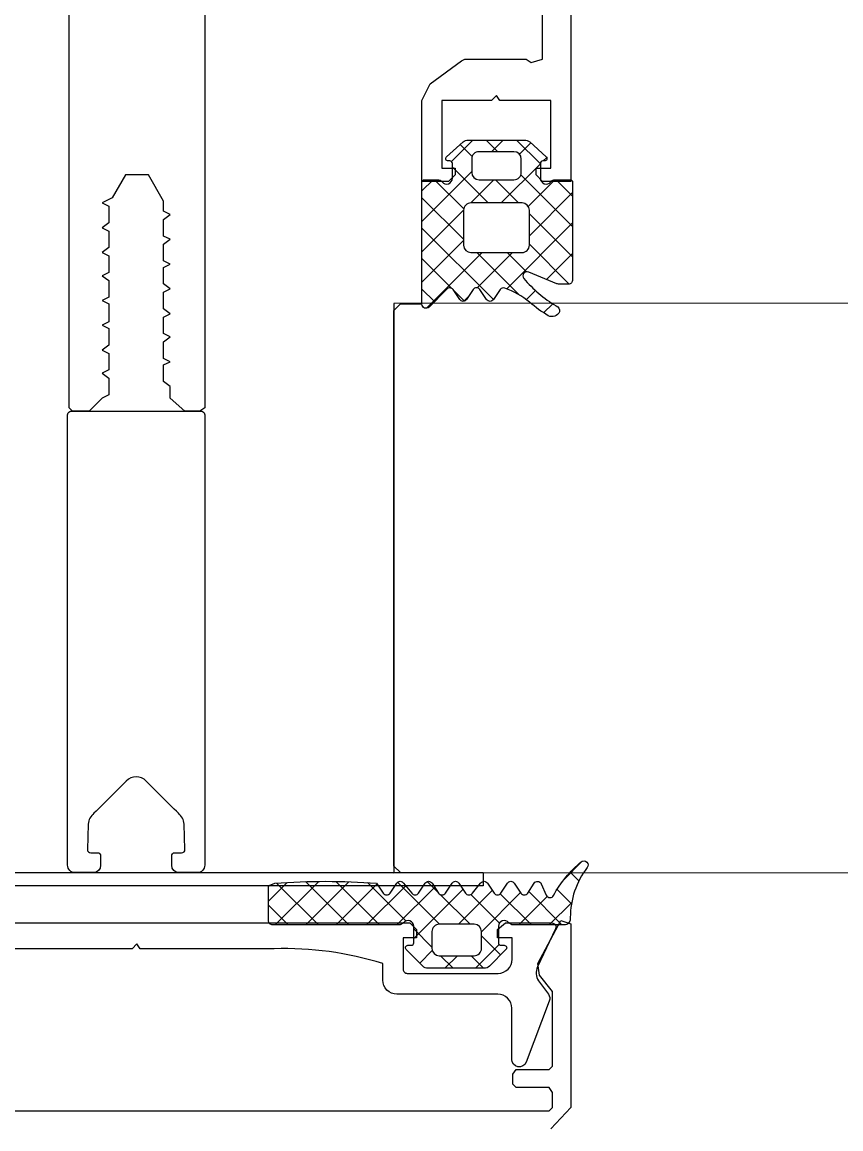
# Model space of a CAD drawing. Header units: millimetres. Extents: x 0 to 168960, y -92093 to 443706.
# Drawn here: x 41531.8 to 41592.2, y 99807.3 to 99888.9 of the extents above; entities that cross this region are included whole.
import ezdxf
from ezdxf.enums import TextEntityAlignment as Align

# ---------------------------------------------------------------- set-up
doc = ezdxf.new("R2018")
doc.units = ezdxf.units.MM
for name, color, linetype, lineweight in [('_0', 7, 'Continuous', 15), ('АР_Названия помещений', 124, 'Continuous', 5), ('АР_Номер помещения', 1, 'Continuous', 25), ('АР_Помещения_площадь', 19, 'Continuous', 9)]:
    doc.layers.add(name, color=color, linetype=linetype, lineweight=lineweight)
doc.styles.add('ISOCPEUR', font='isocpeur.ttf', dxfattribs={"height": 174.9999999999999})
doc.styles.get("Standard").update_dxf_attribs({"font": 'arial.ttf'})

# ---------------------------------------------------------------- blocks, each defined once
blk = doc.blocks.new('*U385')
h = blk.add_hatch()
h.set_pattern_fill('ANSI37', color=8, scale=0.5)
h.set_pattern_definition([(45, (-321715.7985313963, 48226.32351619751), (-1.122532015133644, 1.122532015133644), []), (135, (-321715.7985313963, 48226.32351619751), (-1.122532015133644, -1.122532015133644), [])])
edge = h.paths.add_edge_path()
edge.add_line((586.2122618120043, -99.84649168657712), (585.2494340064, -99.84649168657712))
edge.add_arc((585.2493847000552, -100.2730986529742), 0.4266069692464647, 89.99337787315423, 141.5327947363575)
edge.add_arc((584.5813095278575, -99.74219760586281), 0.426727880335664, 179.9968157564979, 321.5207985381987, ccw=False)
edge.add_line((584.1545816481807, -99.7421738902333), (584.1545816481807, -98.64485486225682))
edge.add_arc((584.3374133591503, -98.64479677406823), 0.1828317201973088, 89.9817963424967, 180.0182036689174, ccw=False)
edge.add_line((584.3374714473025, -98.46196506309867), (584.4593888935628, -98.46196506309867))
edge.add_arc((584.4593906753613, -98.2790756281658), 0.1828894349415545, 269.9994417964508, 405.010809944168)
edge.add_line((584.5886886335788, -98.14972887167757), (583.3694521595021, -97.05247185664417))
edge.add_arc((582.9918043666379, -97.5651817618187), 0.6367804192335655, 53.62567727297026, 90.9577144007176)
edge.add_line((582.9811609059102, -96.92849029881405), (578.8358437121492, -96.92849029881405))
edge.add_arc((578.8252002514215, -97.5651817618187), 0.6367804192335584, 89.04228559928238, 126.3743227270298)
edge.add_line((578.4475524585573, -97.05247185664417), (577.2283159844806, -98.14972887167757))
edge.add_arc((577.3576139426981, -98.2790756281658), 0.1828894349415772, 134.989190055832, 270.0005582217846)
edge.add_line((577.3576157245548, -98.46196506309867), (577.4795331706987, -98.46196506309867))
edge.add_arc((577.4795912588484, -98.64479677407077), 0.1828317201997975, -0.018203668120008842, 90.01820365671921, ccw=False)
edge.add_line((577.6624229698205, -98.64485486225682), (577.6624229698205, -99.7421738902333))
edge.add_arc((577.2356950901457, -99.74219760586107), 0.4267278803337902, -141.52079853894122, 0.003184243267412512, ccw=False)
edge.add_arc((576.5676199179655, -100.2730986529457), 0.4266069692179774, 38.46720526304658, 90.00662212947245)
edge.add_line((576.5675706116012, -99.84649168657712), (575.4703135965387, -99.84649168657712))
edge.add_arc((575.4702555083309, -100.0293233975492), 0.182831720199816, 89.98179632503967, 180.0182036681199)
edge.add_line((575.2874237973588, -100.0293814857353), (575.2874237973588, -107.2227588582821))
edge.add_arc((575.5926049352695, -107.2395814818274), 0.305644446374264, 176.8448546711904, 269.9211253471018)
edge.add_line((575.5921841784143, -107.54522563859), (576.3236888551032, -107.54522563859))
edge.add_arc((576.3238048974395, -107.2412425903431), 0.3039830703958481, 269.978127938955, 295.0451976640356)
edge.add_line((576.4524909836468, -107.5166433861007), (578.525211593485, -106.6631592503538))
edge.add_arc((578.6540804576388, -106.939340223535), 0.3047673113960507, -39.63000214988011, 115.01423755027, ccw=False)
edge.add_arc((571.3460651180922, -100.6399918540342), 9.952967568172939, 301.1871696064091, 319.27400317220986, ccw=False)
edge.add_arc((576.6470415271457, -109.526878710524), 0.4002801790656331, 111.5421237797852, 188.4578762277704)
edge.add_arc((576.8030311757713, -109.3443069648588), 0.6024183835417811, 203.6278434001354, 297.8806416241385)
edge.add_arc((571.3569860062589, -100.463768160454), 11.01872594920454, 301.3201823273193, 310.1217782709637)
edge.add_arc((582.3608121724512, -113.5664558684517), 6.091684827123457, 109.9917412032282, 129.8472067046495, ccw=False)
edge.add_arc((580.3865595533819, -108.1266797971747), 0.3047655738155319, 34.33696107680669, 110.83555565203591, ccw=False)
edge.add_line((580.6382150314162, -107.954774080695), (581.1258848158755, -108.686340770327))
edge.add_arc((581.3775391188678, -108.514397523096), 0.3047857747384424, 214.3429114746995, 325.6570885253005)
edge.add_line((581.6291934218602, -108.686340770327), (582.1168632063195, -107.954774080695))
edge.add_arc((582.3685175093119, -108.1267173279332), 0.3047857747425471, 34.34291147582883, 145.6570885241712, ccw=False)
edge.add_line((582.6201718123043, -107.954774080695), (583.1079036097503, -108.686340770327))
edge.add_arc((583.3595579127377, -108.5143975230742), 0.3047857747466263, 214.342911478618, 325.6570885247017)
edge.add_line((583.6112122157351, -108.6863407703124), (584.0988820001944, -107.9547740806804))
edge.add_arc((584.3505639206325, -108.1267608043657), 0.304833105484598, 45.008177426017824, 145.6532697416173, ccw=False)
edge.add_line((584.5660827105744, -107.9111804866618), (585.8746817604401, -109.2427064051437))
edge.add_arc((586.0902107265802, -109.0271480867019), 0.3048247429177718, 225.0039012122914, 359.97312659816)
edge.add_line((586.395035435969, -109.0272910584456), (586.395035435969, -100.0293814857353))
edge.add_arc((586.2122037249972, -100.0293233975494), 0.1828317201995816, 359.9817963319379, 449.9817967013338)
edge = h.paths.add_edge_path(flags=16)
edge.add_line((579.6117033553305, -97.7819124216178), (582.186440568184, -97.7819124216178))
edge.add_arc((582.186440568184, -98.32340981658423), 0.5414973949664272, 0, 90, ccw=False)
edge.add_line((582.7279379631505, -98.32340981658423), (582.7279379631505, -99.31313563648952))
edge.add_arc((582.186440568184, -99.31313563648952), 0.5414973949664272, -90, 0, ccw=False)
edge.add_line((582.186440568184, -99.85463303145595), (579.6117033553305, -99.85463303145595))
edge.add_arc((579.6117033553305, -99.31313563648952), 0.5414973949664272, 180, 270, ccw=False)
edge.add_line((579.0702059603641, -99.31313563648952), (579.0702059603641, -98.32340981658423))
edge.add_arc((579.6117033553305, -98.32340981658423), 0.5414973949664272, 90, 180, ccw=False)
edge = h.paths.add_edge_path(flags=16)
edge.add_line((579.0115887687421, -101.5615392900065), (582.7865551547143, -101.5615392900065))
edge.add_arc((582.7865551547143, -102.103036684973), 0.5414973949664272, 0, 90, ccw=False)
edge.add_line((583.3280525496807, -102.103036684973), (583.3280525496807, -104.677751317314))
edge.add_arc((582.7865551547143, -104.677751317314), 0.5414973949664272, -90, 0, ccw=False)
edge.add_line((582.7865551547143, -105.2192487122804), (579.0115887687421, -105.2192487122804))
edge.add_arc((579.0115887687421, -104.677751317314), 0.5414973949664272, 180, 270, ccw=False)
edge.add_line((578.4700913737756, -104.677751317314), (578.4700913737756, -102.103036684973))
edge.add_arc((579.0115887687421, -102.103036684973), 0.5414973949664272, 90, 180, ccw=False)
h = blk.add_hatch()
h.set_pattern_fill('ANSI37', color=8, scale=0.5)
h.set_pattern_definition([(45, (-321715.7985313963, 48225.68125575501), (-1.122532015133644, 1.122532015133644), []), (135, (-321715.7985313963, 48225.68125575501), (-1.122532015133644, -1.122532015133644), [])])
edge = h.paths.add_edge_path()
edge.add_line((575.4552500467394, -154.2475109044117), (575.4552500467394, -154.3696015789285))
edge.add_arc((569.4204788796374, -154.2475109044117), 6.03477116777137, 0, 37.47615232151877)
edge.add_arc((574.4516138941385, -150.3903111911418), 0.3048115604497932, 51.1811218119568, 217.4761523215194)
edge.add_arc((569.6369089913183, -156.3745576600892), 7.985474883734515, 28.02003636439653, 51.18112181196407)
edge.add_arc((576.9554273525532, -152.4799489718424), 0.304801821276656, 208.0200363643964, 334.4385699455611)
edge.add_line((577.5961484823497, -151.7580112941257), (577.2303961439743, -152.6114644233973))
edge.add_arc((577.871106384538, -151.8894998184487), 0.3047803799531579, 34.33925897744056, 154.4422532804839)
edge.add_line((578.595366135412, -152.4491129851779), (578.1227671935362, -151.7175756572065))
edge.add_arc((578.8470169800562, -152.2771668598573), 0.3047845429527939, 214.3437249690134, 325.6562750307555)
edge.add_line((579.5863376091525, -151.7175773020215), (579.0986678247, -152.4491129851789))
edge.add_arc((579.8379884538467, -151.8895234273197), 0.3047845429818857, 34.34372497474396, 145.656275039803)
edge.add_line((580.5773090829603, -152.4491129851299), (580.089639298498, -151.7175773019576))
edge.add_arc((580.8289599275972, -152.2771668598101), 0.3047845429466368, 214.3437249696221, 325.6562750337329)
edge.add_line((581.5683425696338, -151.7175773019456), (581.0806107722449, -152.4491129851151))
edge.add_arc((581.8199934142754, -151.8895234272707), 0.304784542952794, 34.34372496947568, 145.6562750299673)
edge.add_line((582.6812314894619, -152.4491129851143), (582.071644258918, -151.7175773019481))
edge.add_arc((582.9328823340998, -152.2771668597955), 0.3047845429466368, 214.3437249693865, 325.6562750345363)
edge.add_line((583.6722029632069, -151.7175773019337), (583.1845331787506, -152.4491129850971))
edge.add_arc((583.9238538078466, -151.8895234272489), 0.3047845429466369, 34.34372496731495, 145.6562750314016)
edge.add_line((584.6632364498805, -152.4491129851097), (584.1755046524909, -151.7175773019393))
edge.add_arc((584.914887294522, -152.2771668597846), 0.304784542952794, 214.3437249700327, 325.6562750307555)
edge.add_line((585.6542079236219, -151.7175773019424), (585.1665381391654, -152.4491129851062))
edge.add_arc((585.9058587682398, -151.8895234272399), 0.3047845429175452, 34.3437249703768, 145.6562750317145)
edge.add_line((586.6451793973088, -152.4491129850989), (586.1575096128508, -151.7175773019333))
edge.add_arc((586.8968302419521, -152.2771668597773), 0.304784542952794, 214.3437249692445, 325.6562750305243)
edge.add_line((587.7581303301263, -151.7175773019336), (587.1484810865954, -152.4491129850999))
edge.add_arc((588.0097811747687, -151.8895234272562), 0.304784542952794, 34.34372496924454, 145.6562750305243)
edge.add_line((588.7491018038695, -152.4491129850989), (588.2614320194125, -151.7175773019346))
edge.add_arc((589.0007526485128, -152.2771668597773), 0.304784542952794, 214.3437249692445, 325.6562750307555)
edge.add_line((589.7400732776146, -151.7175773019329), (589.2524034931564, -152.4491129850989))
edge.add_arc((593.491724122257, -204.6286186469844), 53.04387976268197, 85.94423753332752, 94.05576246667246)
edge.add_line((597.6669681951748, -151.8810698727314), (597.2433749668996, -151.7175773019329))
edge.add_arc((597.4156494709437, -152.0529214144533), 0.3044569814295733, 0, 34.36428909615935)
edge.add_line((597.7201064316318, -154.4915533296275), (597.7201064316318, -152.0529214144533))
edge.add_arc((597.4153664829878, -154.4915533296275), 0.3047399585219917, 270, 360)
edge.add_line((588.0987968303921, -154.7962932784351), (597.4153664829871, -154.7962932784351))
edge.add_arc((588.0987968303921, -154.3695914919642), 0.4267017864716978, 218.4735242653069, 270)
edge.add_arc((587.4306578644778, -154.9005493233348), 0.4267183308264255, 38.47352426529073, 180)
edge.add_line((587.0039395347117, -156.1198429631507), (587.0039395347117, -154.9005493233348))
edge.add_arc((587.1867712456838, -156.1198429631507), 0.1828317201998032, 180, 270)
edge.add_line((587.4306947632572, -156.3026746741228), (587.1867712456842, -156.3026746741228))
edge.add_arc((587.4306947632572, -156.4855392609445), 0.1828645893715156, 315.0014571292464, 450)
edge.add_line((586.3408105014528, -157.8340951071881), (587.5600028369913, -156.6148407577971))
edge.add_arc((585.9527896716713, -157.4460940129667), 0.5487303657935584, 270, 315.001457129261)
edge.add_line((581.8075652264483, -157.9948243768006), (585.9527896716722, -157.9948243768006))
edge.add_arc((581.8075652264483, -157.4460940129842), 0.5487303657759914, 224.9985428707431, 270)
edge.add_line((580.2003520611793, -156.6148407578408), (581.4195443966794, -157.8340951071933))
edge.add_arc((580.3296601349134, -156.4855392609882), 0.1828645893715156, 90, 224.9985428707536)
edge.add_line((580.5735836524868, -156.3026746741664), (580.3296601349139, -156.3026746741664))
edge.add_arc((580.5735836524868, -156.1198429631943), 0.1828317201998032, 270, 360)
edge.add_line((580.7564153634589, -154.9005465159529), (580.7564153634589, -156.1198429631943))
edge.add_arc((580.3297254729573, -154.9005465159529), 0.4266898917694475, 0, 70.76670077403062)
edge.add_arc((580.3296532151576, -154.9004409528141), 0.4266140358978636, 70.75286766065491, 141.5305235147835)
edge.add_arc((579.6615583979324, -154.3695952072719), 0.4267017864716978, 270, 321.5305235148016)
edge.add_line((575.8819454562149, -154.7962969937428), (579.6615583979319, -154.7962969937428))
edge.add_arc((575.8819454562149, -154.3696015789285), 0.4266954176128115, 180, 270)
edge = h.paths.add_edge_path(flags=16)
edge.add_line((585.663511043123, -155.2961911774758), (585.663511043123, -156.5297976468058))
edge.add_arc((585.1220136481566, -156.5297976468058), 0.5414973949664272, 270, 360)
edge.add_line((585.1220136481566, -157.0712950417722), (582.547276435303, -157.0712950417722))
edge.add_arc((582.547276435303, -156.5297976468058), 0.5414973949664272, 180, 270)
edge.add_line((582.0057790403366, -156.5297976468058), (582.0057790403366, -155.2961911774758))
edge.add_arc((582.547276435303, -155.2961911774758), 0.5414973949664272, 90, 180)
edge.add_line((582.547276435303, -154.7546937825094), (585.1220136481566, -154.7546937825094))
edge.add_arc((585.1220136481566, -155.2961911774758), 0.5414973949664272, 0, 90)
at = {"color": 8, "lineweight": 0, "ltscale": 100, "transparency": 33554687}
for points in [[(575.4220311950189, -0.9755533910350076), (575.4220311950189, -99.97655047757077), (577.4946897919285, -99.97655047757077), (577.9823595763878, -99.48888069311148), (577.9823595763878, -99.00114889570911), (576.8850405483968, -99.00114889570911), (576.8850405483968, -94.00234756617216), (580.6646674168292, -94.00234756617216), (580.9085023090588, -93.6365952278277), (581.2742546473742, -94.00234756617216), (584.9319640696626, -94.00234756617216), (584.9319640696626, -99.00114889570911), (583.9565624878155, -99.00114889570911), (583.9565624878155, -99.48888069311148), (584.4442322722748, -99.97655047757077), (586.395035435969, -99.97655047757077), (586.395035435969, -94.00234756617216), (585.7853861924373, -92.78311109208086), (583.4688927033562, -91.07620483353027), (583.2250578111266, -90.95428738741545), (578.7139262660053, -90.95428738741545), (578.3481119147614, -91.19812227964509), (577.4946897919285, -90.95428738741545), (577.4946897919285, -86.93082562679707)], [(602.4172985261534, -86.93082562679707), (602.4172985261534, -116.6798607247322), (602.7830508644688, -116.9237576299049), (603.8803698924598, -116.9237576299049), (604.9776269074641, -115.9483560480433), (604.9776269074641, -115.0949339252395), (605.4653587049102, -114.7291815868951), (605.4653587049102, -113.5098830998607), (604.9776269074641, -113.266048207631), (605.4653587049102, -113.0222133154014), (605.4653587049102, -111.8030388542532), (604.9776269074641, -111.4372865159087), (605.4653587049102, -111.193389610736), (605.4653587049102, -109.9741531366447), (604.9776269074641, -109.730318244415), (605.4653587049102, -109.3645659060706), (605.4653587049102, -108.1453294319792), (604.9776269074641, -107.9014945397496), (605.4653587049102, -107.5356801884621), (605.4653587049102, -106.3165057273138), (604.9776269074641, -106.0726708350842), (605.4653587049102, -105.8288359428546), (605.4653587049102, -104.6095994687632), (604.9776269074641, -104.2437851174757), (605.4653587049102, -103.9999502252461), (605.4653587049102, -102.7807757640978), (604.9776269074641, -102.4150234257534), (605.4653587049102, -102.1711265205806), (605.4653587049102, -101.4395598309486), (606.5626157199144, -99.48888069311148), (608.2695839914372, -99.48888069311148), (609.2449235603558, -101.195724938719), (609.9764902499733, -101.5615392900065), (609.4887584525854, -101.8053741822362), (609.4887584525854, -103.0246106563275), (609.9764902499733, -103.3903629946719), (609.4887584525854, -103.6341978869016), (609.4887584525854, -104.8534343609929), (609.9764902499733, -105.2191866993374), (609.4887584525854, -105.4630836045101), (609.4887584525854, -106.6822580656583), (609.9764902499733, -106.9260929578879), (609.4887584525854, -107.2918452962324), (609.4887584525854, -108.5111437832668), (609.9764902499733, -108.7549786754964), (609.4887584525854, -108.9988135677261), (609.4887584525854, -110.3399054749891), (609.9764902499733, -110.5837403672188), (609.4887584525854, -110.8276372723915), (609.4887584525854, -112.0468737464828), (609.9764902499733, -112.4126260848273), (609.4887584525854, -112.6564609770569), (609.4887584525854, -113.8756974511482), (609.9764902499733, -114.1195323433779), (609.4887584525854, -114.4853466946654), (609.4887584525854, -115.7045211558136), (609.9764902499733, -115.9483560480433), (610.9518298188918, -116.9237576299049), (612.1710662929686, -116.9237576299049), (612.4149011851982, -116.6798607247322), (612.4149011851982, -86.93082562679707)], [(575.2874237973588, -100.0293814857353), (575.2874237973588, -100.0293814857353)], [(586.395035435969, -100.0293814857353), (586.395035435969, -100.0293814857353)], [(587.9800242484193, -150.9424557151354), (588.4676940328786, -150.4547859306761), (588.4676940328786, -109.4864833521854), (587.9800242484193, -108.9988135677261), (586.395035435969, -108.9988135677261)], [(581.8839038909059, -150.9424557151354), (581.8839038909059, -151.9178572969971)], [(637.8251797038824, -168.4992811045225), (577.0070200074692, -168.4992811045225), (576.763123102311, -168.2554462122928), (576.763123102311, -167.1581581907806), (577.0070200074692, -166.7923748459719), (579.4454309426942, -166.7923748459719), (579.6892658349238, -166.5485399537422), (579.6892658349238, -165.8170042705745), (579.4454309426942, -165.4512209257658), (577.0070200074692, -165.4512209257658), (576.763123102311, -165.2073860335361), (576.763123102311, -159.7208839130611), (577.7385246841582, -158.5016474389698), (577.8604421303021, -157.6481943097018), (576.1535358717078, -154.4782166848302), (575.4220311950189, -154.7220515770599), (575.4220311950189, -168.2554462122928), (576.8850405483968, -169.8404350247286)]]:
    blk.add_lwpolyline(points, dxfattribs=at)
for points in [[(586.2122618120043, -99.84649168657712), (585.2494340064, -99.84649168657712, 0.2287523810762611), (584.915366655448, -100.0077207110001, -0.7101639231358212), (584.1545816481807, -99.7421738902333), (584.1545816481807, -98.64485486225682, -0.4143996870914876), (584.3374714473025, -98.46196506309867), (584.4593888935628, -98.46196506309867, 0.6682503890445888), (584.5886886335788, -98.14972887167757), (583.3694521595021, -97.05247185664417, 0.1643479059441302), (582.9811609059102, -96.92849029881405), (578.8358437121492, -96.92849029881405, 0.1643479059441302), (578.4475524585573, -97.05247185664417), (577.2283159844806, -98.14972887167757, 0.6682503891596868), (577.3576157245548, -98.46196506309867), (577.4795331706987, -98.46196506309867, -0.4143996870833266), (577.6624229698205, -98.64485486225682), (577.6624229698205, -99.7421738902333, -0.7101639231391418), (576.9016379625532, -100.0077207109928, 0.2287523810910513), (576.5675706116012, -99.84649168657712), (575.4703135965387, -99.84649168657712, 0.4143996871765861), (575.2874237973588, -100.0293814857353), (575.2874237973588, -107.2227588582821, 0.4300281847644905), (575.5921841784143, -107.54522563859), (576.3236888551032, -107.54522563859, 0.1098139781175365), (576.4524909836468, -107.5166433861007), (578.525211593485, -106.6631592503538, -0.8000358277039689), (578.8888059501182, -107.1337291565426, -0.07908294790216032), (576.5000645818068, -109.154558956426, 0.3488032577412263), (576.2511146891043, -109.5857528191912, 0.4361245879823007), (577.0847408025288, -109.8767988380562, 0.03842309887939363), (578.4576109259501, -108.8895290930661, -0.08685322061285544), (580.2781583969477, -107.8418443284093, -0.3467629046601076), (580.6382150314162, -107.954774080695), (581.1258848158755, -108.686340770327, 0.5278770357902526), (581.6291934218602, -108.686340770327), (582.1168632063195, -107.954774080695, -0.5278770357776507), (582.6201718123043, -107.954774080695), (583.1079036097503, -108.686340770327, 0.5278770357650493), (583.6112122157351, -108.6863407703124), (584.0988820001944, -107.9547740806804, -0.4697389635461835), (584.5660827105744, -107.9111804866618), (585.8746817604401, -109.2427064051437, 0.667984424932516), (586.395035435969, -109.0272910584456), (586.395035435969, -100.0293814857353, 0.4142135642613711)], [(603.8803698924598, -116.9237576299049), (602.7830508644688, -116.9237576299049, 0.5239329190821609), (602.4172985261534, -117.2490176743079), (602.417256229382, -150.3938271982109, 0.4143255057077639), (602.9659270409607, -150.9425324787947), (604.3070809466294, -150.9425324787947, 0.410627156480438), (604.8557094613784, -150.4007624571817), (604.8557094613784, -149.7232502475229, 0.4925517741577297), (604.6301132514486, -149.4793843488144), (604.1242047846895, -149.4793843488144, -0.4411110715409258), (603.8803698924598, -149.2355494565848), (603.9400290838671, -147.3630925321625, -0.2080566110632873), (604.3654374117609, -146.5693263988645, -1.575399656426527e-05), (606.7441923474539, -144.1931149172881, -0.4398191101055806), (608.2099248099253, -144.1931149172881, -1.575399656426528e-05), (610.5886797456183, -146.5693263988645, -0.2080566110632873), (611.0140880735121, -147.3630925321625), (611.0737472649193, -149.2355494565848, -0.4411110715409258), (610.8299123726897, -149.4793843488144), (610.3240039059306, -149.4793843488144, 0.4925517741577297), (610.0984076960008, -149.7232502475229), (610.0984076960008, -150.4007624571817, 0.410627156480438), (610.6470362107498, -150.9425324787947), (611.9881901164185, -150.9425324787947, 0.4143255057077639), (612.5368609279972, -150.3938271982109), (612.5368186312257, -117.2490176743079, 0.5239329190821609), (612.1710662929104, -116.9237576299049), (611.0737472649193, -116.9237576299049)], [(578.1227671935335, -151.7175756572026, 0.5779496213016146), (577.5961484823488, -151.758011294128), (577.2303961439752, -152.6114644233961, -0.615333828900983), (576.6863457960421, -152.6231246199089, 0.1014034095220688), (574.6427086907202, -150.1528393694383, 0.8870851218243345), (574.2097233040254, -150.5757809455457, -0.1649969122064492), (575.4552500467394, -154.2476008001825), (575.4552500467394, -154.3695182462973, 0.4143043114941015), (575.8819943253179, -154.7962969937428), (579.6615591807636, -154.7962969937428, 0.2286961432583318), (579.9956251031831, -154.6350643222752, -0.3190489133936659), (580.4702837135987, -154.4976722865388, -0.3190018552396916), (580.7564153634589, -154.9005794073958), (580.7564153634589, -156.1197848750083, -0.4143996870833266), (580.5735255643372, -156.3026746741664), (580.3296906721075, -156.3026746741664, 0.6683385997492722), (580.2003909497284, -156.6148796483679), (581.4195654108767, -157.8341161224592, 0.1988829373258806), (581.8075188521757, -157.9948243768006), (585.9528360459367, -157.9948243768006, 0.1988829373551211), (586.3407894872939, -157.8341161224155), (587.5599639484421, -156.6148796483242, 0.6683385997492723), (587.4306642260631, -156.3026746741228), (587.1868293338334, -156.3026746741228, -0.4143996870833266), (587.0039395347117, -156.1197848749646), (587.0039395347117, -154.9005794073522, -0.7102015621310012), (587.7647301251413, -154.6350606069676, 0.2286961432583318), (588.0987960475609, -154.7962932784351), (597.4152895367001, -154.7962932784351, 0.414362099440266), (597.7201064316318, -154.4914757390428), (597.7201064316318, -152.053033797339, 0.1511707915363169), (597.6669681951748, -151.8810698727314), (597.2433749668994, -151.7175773019329, 0.03540799054371244), (589.7400732776146, -151.7175773019329), (589.2524034931553, -152.4491129851006, -0.527867958552825), (588.7491018038704, -152.4491129851006), (588.2614320194111, -151.7175773019329, 0.5278679585528249), (587.7581303301263, -151.7175773019329), (587.1484810865945, -152.4491129851006, -0.527867958552825), (586.6451793973097, -152.4491129851006), (586.1575096128504, -151.7175773019329, 0.5278679585528249), (585.6542079236237, -151.7175773019401), (585.1665381391645, -152.4491129851079, -0.527867958552825), (584.6632364498796, -152.4491129851079), (584.1755046524918, -151.7175773019401, 0.5278679585717272), (583.6722029632069, -151.7175773019329), (583.1845331787476, -152.4491129851006, -0.5278679585717273), (582.6812314894628, -152.4491129851152), (582.0716442589178, -151.7175773019474, 0.5278679585528249), (581.5683425696329, -151.7175773019474), (581.0806107722451, -152.4491129851152, -0.5278679585717273), (580.5773090829603, -152.4491129851297), (580.089639298501, -151.717577301962, 0.5278679585717272), (579.5863376091579, -151.7175773020129), (579.0986678246986, -152.4491129851806, -0.5278679585528251), (578.5953661354138, -152.4491129851806)]]:
    blk.add_lwpolyline(points, format="xyb", close=True, dxfattribs=at)
at = {"color": 8}
for points in [[(579.6117033553305, -97.7819124216178), (582.186440568184, -97.7819124216178, -0.414213562373095), (582.7279379631505, -98.32340981658423), (582.7279379631505, -99.31313563648952, -0.414213562373095), (582.186440568184, -99.85463303145595), (579.6117033553305, -99.85463303145595, -0.414213562373095), (579.0702059603641, -99.31313563648952), (579.0702059603641, -98.32340981658423, -0.414213562373095)], [(579.0115887687421, -101.5615392900065), (582.7865551547143, -101.5615392900065, -0.414213562373095), (583.3280525496807, -102.103036684973), (583.3280525496807, -104.677751317314, -0.414213562373095), (582.7865551547143, -105.2192487122804), (579.0115887687421, -105.2192487122804, -0.414213562373095), (578.4700913737756, -104.677751317314), (578.4700913737756, -102.103036684973, -0.414213562373095)], [(582.547276435303, -154.7546937825094), (585.1220136481566, -154.7546937825094, -0.414213562373095), (585.663511043123, -155.2961911774758), (585.663511043123, -156.5297976468058, -0.414213562373095), (585.1220136481566, -157.0712950417722), (582.547276435303, -157.0712950417722, -0.414213562373095), (582.0057790403366, -156.5297976468058), (582.0057790403366, -155.2961911774758, -0.414213562373095)]]:
    blk.add_lwpolyline(points, format="xyb", close=True, dxfattribs=at)
for points in [[(51.06439192953985, -150.9423039060657), (51.06439192953985, -108.9423039060657), (588.4676940328786, -108.9702494608657), (588.4676940328786, -150.9702494608658)], [(581.8839038909059, -151.9178572969971), (632.9482958204458, -151.9178572969971), (632.9482958204458, -150.9424557151354), (581.8839038909059, -150.9424557151354)]]:
    blk.add_lwpolyline(points, close=True, dxfattribs=at)
at = {"color": 8, "lineweight": 0, "ltscale": 100, "transparency": 33554687}
blk.add_lwpolyline([(627.5359296469246, -154.6512668279532), (587.2962700644271, -154.6512668279532), (586.8086002799678, -155.1389676188767), (586.8086002799678, -155.7485548494508), (587.7840018618149, -155.7485548494508), (587.7840018618149, -158.0650793450544, -0.414362099391309), (587.4791849669414, -158.369896884454), (580.7734773788247, -158.369896884454, -0.4143260923197838), (579.7370322102211, -157.3334861849283), (579.7370322102211, -155.7484973724925), (580.8343512382121, -155.7484973724925), (580.8343512382121, -155.1389101419184), (580.2247640076671, -154.6512093509949), (576.8108894776083, -154.6512093509949, 0.5512236456822476), (576.5356717060781, -155.0869729291874), (577.8768256262988, -157.8911672092502, -0.2673491356416615), (577.7959591972171, -158.9223256488033), (577.0644545205282, -159.8976962241862, 0.2496293600316565), (577.0070200074692, -160.4100796463602), (578.7139262660053, -164.9212111914379, 0.8270430078467679), (579.7725799995819, -164.7188899942551), (579.7725799995819, -160.9392941323452, -0.4143260923197836), (580.8090251681856, -159.9028834328195), (588.2462994459197, -159.9028834328195, 0.4143260923033303), (589.2827446210426, -158.866472733301), (589.2827446210426, -157.6472362592097, -0.08279896819570452), (597.2965177375586, -156.5509062881895), (607.1722649634462, -156.5509062881895), (607.4160998556758, -156.1851229433808), (607.7818521939912, -156.5509062881895), (617.5356819737931, -156.5509062881895, -0.08279896819570452)], format="xyb", dxfattribs=at)
blk.add_arc((575.5921841784143, -107.2404652519392), 0.304760386648688, 179.9890271280254, 270.0107304840479, dxfattribs=at)
blk = doc.blocks.new('*U291')
at = {"color": 8, "style": 'ISOCPEUR', "width": 0.7, "flags": 1}
blk.add_attdef('КАТЕГОРИЯ', (-499.1655280450395, -2092.186355050572), '', height=250, dxfattribs=at)
at = {"layer": 'АР_Номер помещения', "color": 8, "style": 'ISOCPEUR', "width": 0.7}
blk.add_attdef('НОМЕР_ПОМЕЩЕНИЯ', text='', height=300, dxfattribs=at).set_placement((-12939.95741051767, 2669.743314099231), align=Align.MIDDLE_CENTER)
at = {"layer": 'АР_Помещения_площадь', "color": 8, "style": 'ISOCPEUR', "width": 0.7}
blk.add_attdef('ПЛОЩАДЬ_ПОМЕЩЕНИЯ', text='', height=200, dxfattribs=at).set_placement((-4655.071252544483, 1558.158826242214), align=Align.MIDDLE_RIGHT)
at = {"layer": 'АР_Помещения_площадь', "color": 8, "lineweight": 30, "width": 0.7, "flags": 104}
blk.add_attdef('ИМЯ_ПОМЕЩЕНИЯ', text='', height=100, dxfattribs=at).set_placement((157.6277002443094, 1217.141369806137), align=Align.MIDDLE_CENTER)
blk = doc.blocks.new('*U289')
at = {"color": 8, "style": 'ISOCPEUR', "width": 0.7, "flags": 1}
blk.add_attdef('КАТЕГОРИЯ', (-499.1655280450395, -2092.186355050572), '', height=250, dxfattribs=at)
at = {"layer": 'АР_Номер помещения', "color": 8, "style": 'ISOCPEUR', "width": 0.7}
blk.add_attdef('НОМЕР_ПОМЕЩЕНИЯ', text='', height=300, dxfattribs=at).set_placement((-19098.69193011436, 1732.73114889554), align=Align.MIDDLE_CENTER)
at = {"layer": 'АР_Помещения_площадь', "color": 8, "lineweight": 30, "width": 0.7, "flags": 104}
blk.add_attdef('ИМЯ_ПОМЕЩЕНИЯ', text='', height=100, dxfattribs=at).set_placement((157.6277002443094, 1217.141369806137), align=Align.MIDDLE_CENTER)
at = {"layer": 'АР_Помещения_площадь', "color": 8, "style": 'ISOCPEUR', "width": 0.7}
blk.add_attdef('ПЛОЩАДЬ_ПОМЕЩЕНИЯ', text='', height=200, dxfattribs=at).set_placement((-16823.80577213826, 938.1588262422138), align=Align.MIDDLE_RIGHT)
blk = doc.blocks.new('*U266')
at = {"color": 8, "style": 'ISOCPEUR', "width": 0.7, "flags": 1}
blk.add_attdef('КАТЕГОРИЯ', (-499.1655280450395, -2092.186355050572), '', height=250, dxfattribs=at)
at = {"layer": 'АР_Номер помещения', "color": 8, "style": 'ISOCPEUR', "width": 0.7}
blk.add_attdef('НОМЕР_ПОМЕЩЕНИЯ', text='', height=300, dxfattribs=at).set_placement((-20638.74293037486, 1708.778495945087), align=Align.MIDDLE_CENTER)
at = {"layer": 'АР_Помещения_площадь', "color": 8, "lineweight": 30, "width": 0.7, "flags": 104}
blk.add_attdef('ИМЯ_ПОМЕЩЕНИЯ', text='', height=100, dxfattribs=at).set_placement((157.6277002443094, 1217.141369806137), align=Align.MIDDLE_CENTER)
at = {"layer": 'АР_Помещения_площадь', "color": 8, "style": 'ISOCPEUR', "width": 0.7}
blk.add_attdef('ПЛОЩАДЬ_ПОМЕЩЕНИЯ', text='', height=200, dxfattribs=at).set_placement((-11185.60745293347, -2360.518803188244), align=Align.MIDDLE_RIGHT)
blk = doc.blocks.new('*U246')
at = {"color": 8, "style": 'ISOCPEUR', "width": 0.7, "flags": 1}
blk.add_attdef('КАТЕГОРИЯ', (-499.1655280450395, -2092.186355050572), '', height=250, dxfattribs=at)
at = {"layer": 'АР_Номер помещения', "color": 8, "style": 'ISOCPEUR', "width": 0.7}
blk.add_attdef('НОМЕР_ПОМЕЩЕНИЯ', text='', height=300, dxfattribs=at).set_placement((-17859.96953529992, -745.6428391095305), align=Align.MIDDLE_CENTER)
at = {"layer": 'АР_Помещения_площадь', "color": 8, "lineweight": 30, "width": 0.7, "flags": 104}
blk.add_attdef('ИМЯ_ПОМЕЩЕНИЯ', text='', height=100, dxfattribs=at).set_placement((157.6277002443094, 1217.141369806137), align=Align.MIDDLE_CENTER)
at = {"layer": 'АР_Помещения_площадь', "color": 8, "style": 'ISOCPEUR', "width": 0.7}
blk.add_attdef('ПЛОЩАДЬ_ПОМЕЩЕНИЯ', text='', height=200, dxfattribs=at).set_placement((-14197.41285212931, -1262.346361539998), align=Align.MIDDLE_RIGHT)
blk = doc.blocks.new('*U251')
at = {"color": 8, "style": 'ISOCPEUR', "width": 0.7, "flags": 1}
blk.add_attdef('КАТЕГОРИЯ', (-499.1655280450395, -2092.186355050572), '', height=250, dxfattribs=at)
at = {"layer": 'АР_Номер помещения', "color": 8, "style": 'ISOCPEUR', "width": 0.7}
blk.add_attdef('НОМЕР_ПОМЕЩЕНИЯ', text='', height=300, dxfattribs=at).set_placement((-23270.56653939612, 7877.309132904622), align=Align.MIDDLE_CENTER)
at = {"layer": 'АР_Помещения_площадь', "color": 8, "style": 'ISOCPEUR', "width": 0.7}
blk.add_attdef('ПЛОЩАДЬ_ПОМЕЩЕНИЯ', text='', height=200, dxfattribs=at).set_placement((-14897.88098872338, 3347.539221571567), align=Align.MIDDLE_RIGHT)
at = {"layer": 'АР_Помещения_площадь', "color": 8, "lineweight": 30, "width": 0.7, "flags": 104}
blk.add_attdef('ИМЯ_ПОМЕЩЕНИЯ', text='', height=100, dxfattribs=at).set_placement((157.6277002443094, 1217.141369806137), align=Align.MIDDLE_CENTER)
blk = doc.blocks.new('*U264')
at = {"color": 8, "style": 'ISOCPEUR', "width": 0.7, "flags": 1}
blk.add_attdef('КАТЕГОРИЯ', (-499.1655280450395, -2092.186355050572), '', height=250, dxfattribs=at)
at = {"layer": 'АР_Номер помещения', "color": 8, "style": 'ISOCPEUR', "width": 0.7}
blk.add_attdef('НОМЕР_ПОМЕЩЕНИЯ', text='', height=300, dxfattribs=at).set_placement((-20263.54419751262, 6743.407527635245), align=Align.MIDDLE_CENTER)
at = {"layer": 'АР_Помещения_площадь', "color": 8, "style": 'ISOCPEUR', "width": 0.7}
blk.add_attdef('ПЛОЩАДЬ_ПОМЕЩЕНИЯ', text='', height=200, dxfattribs=at).set_placement((-14897.88098872338, 3347.539221571567), align=Align.MIDDLE_RIGHT)
at = {"layer": 'АР_Помещения_площадь', "color": 8, "lineweight": 30, "width": 0.7, "flags": 104}
blk.add_attdef('ИМЯ_ПОМЕЩЕНИЯ', text='', height=100, dxfattribs=at).set_placement((157.6277002443094, 1217.141369806137), align=Align.MIDDLE_CENTER)
blk = doc.blocks.new('*U265')
at = {"color": 8, "style": 'ISOCPEUR', "width": 0.7, "flags": 1}
blk.add_attdef('КАТЕГОРИЯ', (-499.1655280450395, -2092.186355050572), '', height=250, dxfattribs=at)
at = {"layer": 'АР_Номер помещения', "color": 8, "style": 'ISOCPEUR', "width": 0.7}
blk.add_attdef('НОМЕР_ПОМЕЩЕНИЯ', text='', height=300, dxfattribs=at).set_placement((-18940.79179535186, 2435.313820806152), align=Align.MIDDLE_CENTER)
at = {"layer": 'АР_Помещения_площадь', "color": 8, "style": 'ISOCPEUR', "width": 0.7}
blk.add_attdef('ПЛОЩАДЬ_ПОМЕЩЕНИЯ', text='', height=200, dxfattribs=at).set_placement((-17376.42316707071, 1521.819350773496), align=Align.MIDDLE_RIGHT)
at = {"layer": 'АР_Помещения_площадь', "color": 8, "lineweight": 30, "width": 0.7, "flags": 104}
blk.add_attdef('ИМЯ_ПОМЕЩЕНИЯ', text='', height=100, dxfattribs=at).set_placement((157.6277002443094, 1217.141369806137), align=Align.MIDDLE_CENTER)
blk = doc.blocks.new('*U262')
at = {"color": 8, "style": 'ISOCPEUR', "width": 0.7, "flags": 1}
blk.add_attdef('КАТЕГОРИЯ', (-499.1655280450395, -2092.186355050572), '', height=250, dxfattribs=at)
at = {"layer": 'АР_Номер помещения', "color": 8, "style": 'ISOCPEUR', "width": 0.7}
blk.add_attdef('НОМЕР_ПОМЕЩЕНИЯ', text='', height=300, dxfattribs=at).set_placement((-14678.95316093362, 2591.857613116672), align=Align.MIDDLE_CENTER)
at = {"layer": 'АР_Помещения_площадь', "color": 8, "style": 'ISOCPEUR', "width": 0.7}
blk.add_attdef('ПЛОЩАДЬ_ПОМЕЩЕНИЯ', text='', height=200, dxfattribs=at).set_placement((-11694.06700296044, 1838.363143084016), align=Align.MIDDLE_RIGHT)
at = {"layer": 'АР_Помещения_площадь', "color": 8, "lineweight": 30, "width": 0.7, "flags": 104}
blk.add_attdef('ИМЯ_ПОМЕЩЕНИЯ', text='', height=100, dxfattribs=at).set_placement((157.6277002443094, 1217.141369806137), align=Align.MIDDLE_CENTER)
blk = doc.blocks.new('*U376')
at = {"color": 8, "style": 'ISOCPEUR', "width": 0.7, "flags": 1}
blk.add_attdef('КАТЕГОРИЯ', (-499.1655280450395, -2092.186355050572), '', height=250, dxfattribs=at)
at = {"layer": 'АР_Номер помещения', "color": 8, "style": 'ISOCPEUR', "width": 0.7}
blk.add_attdef('НОМЕР_ПОМЕЩЕНИЯ', text='', height=300, dxfattribs=at).set_placement((-26406.12455181633, 7422.624022605474), align=Align.MIDDLE_CENTER)
at = {"layer": 'АР_Помещения_площадь', "color": 8, "style": 'ISOCPEUR', "width": 0.7}
blk.add_attdef('ПЛОЩАДЬ_ПОМЕЩЕНИЯ', text='', height=200, dxfattribs=at).set_placement((-26002.62803419863, 8281.832352859767), align=Align.MIDDLE_RIGHT)
at = {"layer": 'АР_Помещения_площадь', "color": 8, "lineweight": 30, "width": 0.7, "flags": 104}
blk.add_attdef('ИМЯ_ПОМЕЩЕНИЯ', text='', height=100, dxfattribs=at).set_placement((157.6277002443094, 1217.141369806137), align=Align.MIDDLE_CENTER)

msp = doc.modelspace()

# ---------------------------------------------------------------- block references
at = {"layer": '_0'}
ref = msp.add_blockref('*U376', (50201.22376377178, 200400.5199527428), dxfattribs=at)
lines = msp.add_mtext('\\W0.8000;Кабинет иностранного языка с возможностью\\P деления трансформируемой перегородкой на два\\P помещения (начальная школа)', dxfattribs={"layer": 'АР_Названия помещений', "color": 8, "insert": (27156.09383317549, 205742.2863080227), "char_height": 12899.00702618014, "width": 1974.984250996051, "attachment_point": 1})
ref.add_attrib('ИМЯ_ПОМЕЩЕНИЯ', '', (27156.09383317549, 205742.2863080227), dxfattribs={"flags": 104}).embed_mtext(lines)
ref = msp.add_blockref('*U291', (40137.89236355585, 140089.4304494441), dxfattribs=at)
lines = msp.add_mtext('\\W0.8000;Информационный\\Pбиблиотечный центр с зонами для индивидуальных и\\Pгрупповых занятий, медиатеки, центра детских\\Pинициатив', dxfattribs={"layer": 'АР_Названия помещений', "color": 8, "insert": (27266.33900274482, 142924.7961707361), "char_height": 10235.71028018919, "width": 1779.628549205147, "attachment_point": 1})
ref.add_attrib('ИМЯ_ПОМЕЩЕНИЯ', '', (27266.33900274482, 142924.7961707361), dxfattribs={"flags": 104}).embed_mtext(lines)
ref = msp.add_blockref('*U289', (34536.62688314961, 140089.4304494441), dxfattribs=at)
lines = msp.add_mtext('\\W0.8000;Информационный\\Pбиблиотечный центр (хранение (закрытый фонд) и выдачи книг)', dxfattribs={"layer": 'АР_Названия помещений', "color": 8, "insert": (15339.17925367202, 142409.8328182567), "char_height": 5167.036370178117, "width": 1779.628549205147, "attachment_point": 1})
ref.add_attrib('ИМЯ_ПОМЕЩЕНИЯ', '', (15339.17925367202, 142409.8328182567), dxfattribs={"flags": 104}).embed_mtext(lines)
ref = msp.add_blockref('*U246', (51560.23396314064, 115679.9356372263), dxfattribs=at)
lines = msp.add_mtext('\\W0.8000;Гардероб для обучающихся (начальная школа)', dxfattribs={"layer": 'АР_Названия помещений', "color": 8, "insert": (35027.93495303817, 116101.083745719), "char_height": 5099.803774949789, "width": 1878.00769350367, "attachment_point": 1})
ref.add_attrib('ИМЯ_ПОМЕЩЕНИЯ', '', (35027.93495303817, 116101.083745719), dxfattribs={"flags": 104}).embed_mtext(lines)
ref = msp.add_blockref('*U266', (34528.42856394482, 113748.1080788746), dxfattribs=at)
lines = msp.add_mtext('\\W0.8000;Коридор с рекреацией (начальная школа)', dxfattribs={"layer": 'АР_Названия помещений', "color": 8, "insert": (19407.93495303817, 111461.083745719), "char_height": 5167.036370178117, "width": 1779.628549205147, "attachment_point": 1})
ref.add_attrib('ИМЯ_ПОМЕЩЕНИЯ', '', (19407.93495303817, 111461.083745719), dxfattribs={"flags": 104}).embed_mtext(lines)
ref = msp.add_blockref('*U262', (53456.8881139718, 109289.2261326023), dxfattribs=at)
lines = msp.add_mtext('\\W0.8000;Вестибюль с зоной ожидания посетителей', dxfattribs={"layer": 'АР_Названия помещений', "color": 8, "insert": (40177.93495303817, 112541.083745719), "char_height": 8321.518148526302, "width": 1779.628549205147, "attachment_point": 1})
ref.add_attrib('ИМЯ_ПОМЕЩЕНИЯ', '', (40177.93495303817, 112541.083745719), dxfattribs={"flags": 104}).embed_mtext(lines)
ref = msp.add_blockref('*U264', (44907.76755086315, 101644.0504715304), dxfattribs=at)
lines = msp.add_mtext('\\W0.8000;Учебный кабинет', dxfattribs={"layer": 'АР_Названия помещений', "color": 8, "insert": (27035.00040416658, 110104.2774253272), "char_height": 5167.036370178117, "width": 1779.628549205147, "attachment_point": 1})
ref.add_attrib('ИМЯ_ПОМЕЩЕНИЯ', '', (27035.00040416658, 110104.2774253272), dxfattribs={"flags": 104}).embed_mtext(lines)
ref = msp.add_blockref('*U251', (38870.70209972892, 100428.5064210506), dxfattribs=at)
lines = msp.add_mtext('\\W0.8000;Учебный кабинет', dxfattribs={"layer": 'АР_Названия помещений', "color": 8, "insert": (20997.93495303235, 108888.7333748474), "char_height": 5167.036370178117, "width": 1779.628549205147, "attachment_point": 1})
ref.add_attrib('ИМЯ_ПОМЕЩЕНИЯ', '', (20997.93495303235, 108888.7333748474), dxfattribs={"flags": 104}).embed_mtext(lines)
ref = msp.add_blockref('*U265', (53329.24427808204, 103215.7699249128), dxfattribs=at)
lines = msp.add_mtext('\\W0.8000;Комната охраны с диспетчерским пунктом', dxfattribs={"layer": 'АР_Названия помещений', "color": 8, "insert": (34517.93495303817, 106081.083745719), "char_height": 3498.323968832075, "width": 1779.628549205147, "attachment_point": 1})
ref.add_attrib('ИМЯ_ПОМЕЩЕНИЯ', '', (34517.93495303817, 106081.083745719), dxfattribs={"flags": 104}).embed_mtext(lines)
at = {"layer": '_0', "lineweight": 0, "xscale": -1, "rotation": 359.9999689051962}
msp.add_blockref('*U385', (42147.69099838128, 99977.1684723302), dxfattribs=at)

doc.saveas('drawing.dxf')
